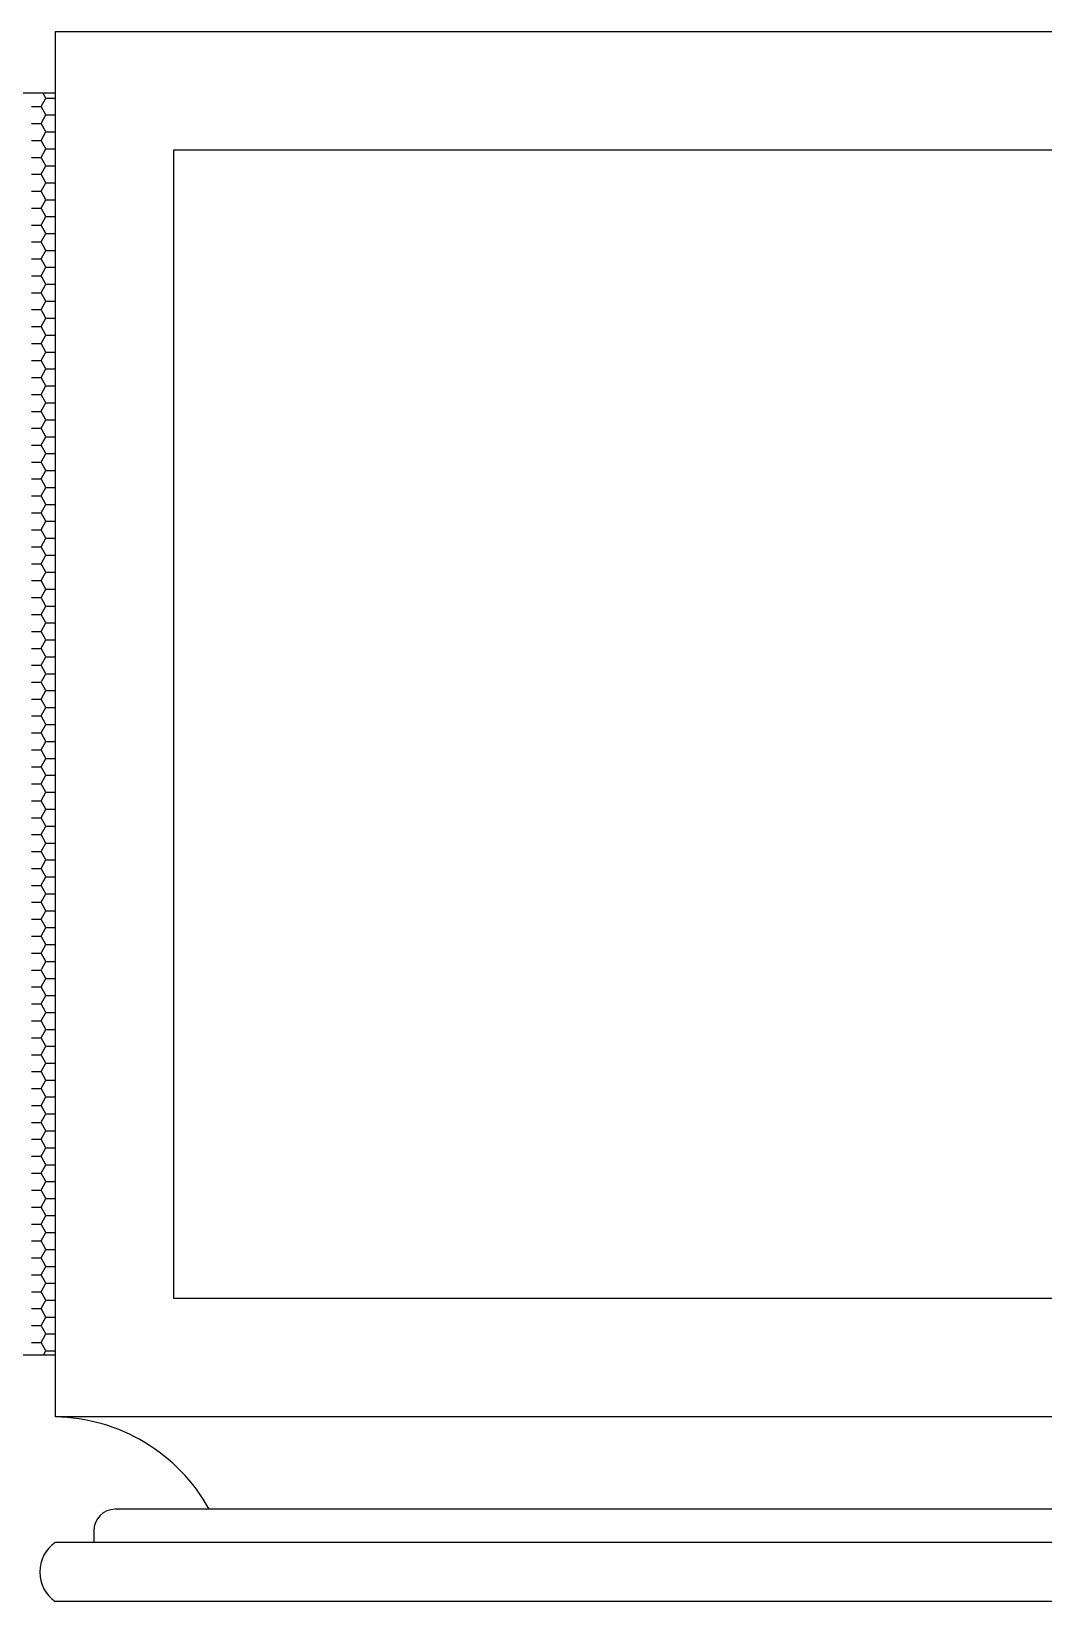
# Model space of a CAD drawing. Header units: millimetres. Extents: x 1474 to 2240, y 2278 to 2630.
# Drawn here: x 2223.738 to 2224.448, y 2607.948 to 2609.049 of the extents above; entities that cross this region are included whole.
import ezdxf

# ---------------------------------------------------------------- set-up
doc = ezdxf.new("R2010")
doc.units = ezdxf.units.MM
doc.layers.add('3', color=3, linetype='Continuous')

msp = doc.modelspace()

# ---------------------------------------------------------------- linework, layer by layer
at = {"layer": '3', "color": 5, "linetype": 'Continuous'}
for p, q in [((2223.7545, 2609.0487), (2225.0497, 2609.0487)), ((2223.7545, 2608.0773), (2223.7545, 2609.0487)), ((2223.7545, 2609.0055), (2223.6789, 2609.0055)), ((2223.7377, 2608.996), (2223.7445, 2608.996)), ((2223.7445, 2608.996), (2223.7479, 2609.002)), ((2223.7479, 2608.9901), (2223.7445, 2608.996)), ((2223.7479, 2609.002), (2223.7459, 2609.0055)), ((2223.7479, 2609.002), (2223.7545, 2609.002)), ((2223.7377, 2608.9842), (2223.7445, 2608.9842)), ((2223.7445, 2608.9842), (2223.7479, 2608.9901)), ((2223.7479, 2608.9782), (2223.7445, 2608.9842)), ((2223.7479, 2608.9901), (2223.7545, 2608.9901)), ((2223.7445, 2608.9723), (2223.7479, 2608.9782)), ((2223.7479, 2608.9782), (2223.7545, 2608.9782)), ((2223.7377, 2608.9723), (2223.7445, 2608.9723)), ((2223.7479, 2608.9664), (2223.7445, 2608.9723)), ((2223.7445, 2608.9604), (2223.7479, 2608.9664)), ((2223.7479, 2608.9664), (2223.7545, 2608.9664)), ((2223.8375, 2608.9657), (2224.9667, 2608.9657)), ((2223.8375, 2608.1603), (2223.8375, 2608.9657)), ((2223.7377, 2608.9604), (2223.7445, 2608.9604)), ((2223.7479, 2608.9545), (2223.7445, 2608.9604)), ((2223.7445, 2608.9485), (2223.7479, 2608.9545)), ((2223.7479, 2608.9545), (2223.7545, 2608.9545)), ((2223.7377, 2608.9485), (2223.7445, 2608.9485)), ((2223.7479, 2608.9426), (2223.7445, 2608.9485)), ((2223.7445, 2608.9367), (2223.7479, 2608.9426)), ((2223.7479, 2608.9426), (2223.7545, 2608.9426)), ((2223.7377, 2608.9367), (2223.7445, 2608.9367)), ((2223.7479, 2608.9307), (2223.7445, 2608.9367)), ((2223.7445, 2608.9248), (2223.7479, 2608.9307)), ((2223.7479, 2608.9307), (2223.7545, 2608.9307)), ((2223.7377, 2608.9248), (2223.7445, 2608.9248)), ((2223.7479, 2608.9189), (2223.7445, 2608.9248)), ((2223.7445, 2608.9129), (2223.7479, 2608.9189)), ((2223.7479, 2608.9189), (2223.7545, 2608.9189)), ((2223.7377, 2608.9129), (2223.7445, 2608.9129)), ((2223.7479, 2608.907), (2223.7445, 2608.9129)), ((2223.7445, 2608.9011), (2223.7479, 2608.907)), ((2223.7479, 2608.907), (2223.7545, 2608.907)), ((2223.7377, 2608.9011), (2223.7445, 2608.9011)), ((2223.7479, 2608.8951), (2223.7445, 2608.9011)), ((2223.7377, 2608.8892), (2223.7445, 2608.8892)), ((2223.7445, 2608.8892), (2223.7479, 2608.8951)), ((2223.7479, 2608.8833), (2223.7445, 2608.8892)), ((2223.7479, 2608.8951), (2223.7545, 2608.8951)), ((2223.7377, 2608.8773), (2223.7445, 2608.8773)), ((2223.7445, 2608.8773), (2223.7479, 2608.8833)), ((2223.7479, 2608.8714), (2223.7445, 2608.8773)), ((2223.7479, 2608.8833), (2223.7545, 2608.8833)), ((2223.7377, 2608.8654), (2223.7445, 2608.8654)), ((2223.7445, 2608.8654), (2223.7479, 2608.8714)), ((2223.7479, 2608.8595), (2223.7445, 2608.8654)), ((2223.7479, 2608.8714), (2223.7545, 2608.8714)), ((2223.7377, 2608.8536), (2223.7445, 2608.8536)), ((2223.7445, 2608.8536), (2223.7479, 2608.8595)), ((2223.7479, 2608.8476), (2223.7445, 2608.8536)), ((2223.7479, 2608.8595), (2223.7545, 2608.8595)), ((2223.7377, 2608.8417), (2223.7445, 2608.8417)), ((2223.7445, 2608.8417), (2223.7479, 2608.8476)), ((2223.7479, 2608.8358), (2223.7445, 2608.8417)), ((2223.7479, 2608.8476), (2223.7545, 2608.8476)), ((2223.7377, 2608.8298), (2223.7445, 2608.8298)), ((2223.7445, 2608.8298), (2223.7479, 2608.8358)), ((2223.7479, 2608.8239), (2223.7445, 2608.8298)), ((2223.7479, 2608.8358), (2223.7545, 2608.8358)), ((2223.7445, 2608.818), (2223.7479, 2608.8239)), ((2223.7479, 2608.8239), (2223.7545, 2608.8239)), ((2223.7377, 2608.818), (2223.7445, 2608.818)), ((2223.7479, 2608.812), (2223.7445, 2608.818)), ((2223.7445, 2608.8061), (2223.7479, 2608.812)), ((2223.7479, 2608.812), (2223.7545, 2608.812)), ((2223.7377, 2608.8061), (2223.7445, 2608.8061)), ((2223.7479, 2608.8002), (2223.7445, 2608.8061)), ((2223.7445, 2608.7942), (2223.7479, 2608.8002)), ((2223.7479, 2608.8002), (2223.7545, 2608.8002)), ((2223.7377, 2608.7942), (2223.7445, 2608.7942)), ((2223.7479, 2608.7883), (2223.7445, 2608.7942)), ((2223.7445, 2608.7824), (2223.7479, 2608.7883)), ((2223.7479, 2608.7883), (2223.7545, 2608.7883)), ((2223.7377, 2608.7823), (2223.7445, 2608.7823)), ((2223.7479, 2608.7764), (2223.7445, 2608.7823)), ((2223.7445, 2608.7705), (2223.7479, 2608.7764)), ((2223.7479, 2608.7764), (2223.7545, 2608.7764)), ((2223.7377, 2608.7705), (2223.7445, 2608.7705)), ((2223.7479, 2608.7645), (2223.7445, 2608.7705)), ((2223.7445, 2608.7586), (2223.7479, 2608.7645)), ((2223.7479, 2608.7645), (2223.7545, 2608.7645)), ((2223.7377, 2608.7586), (2223.7445, 2608.7586)), ((2223.7479, 2608.7527), (2223.7445, 2608.7586)), ((2223.7445, 2608.7467), (2223.7479, 2608.7527)), ((2223.7479, 2608.7527), (2223.7545, 2608.7527)), ((2223.7377, 2608.7467), (2223.7445, 2608.7467)), ((2223.7479, 2608.7408), (2223.7445, 2608.7467)), ((2223.7377, 2608.7349), (2223.7445, 2608.7349)), ((2223.7445, 2608.7349), (2223.7479, 2608.7408)), ((2223.7479, 2608.7289), (2223.7445, 2608.7349)), ((2223.7479, 2608.7408), (2223.7545, 2608.7408)), ((2223.7377, 2608.723), (2223.7445, 2608.723)), ((2223.7445, 2608.723), (2223.7479, 2608.7289)), ((2223.7479, 2608.7171), (2223.7445, 2608.723)), ((2223.7479, 2608.7289), (2223.7545, 2608.7289)), ((2223.7377, 2608.7111), (2223.7445, 2608.7111)), ((2223.7445, 2608.7111), (2223.7479, 2608.7171)), ((2223.7479, 2608.7052), (2223.7445, 2608.7111)), ((2223.7479, 2608.7171), (2223.7545, 2608.7171)), ((2223.7377, 2608.6992), (2223.7445, 2608.6992)), ((2223.7445, 2608.6993), (2223.7479, 2608.7052)), ((2223.7479, 2608.6933), (2223.7445, 2608.6992)), ((2223.7479, 2608.7052), (2223.7545, 2608.7052)), ((2223.7377, 2608.6874), (2223.7445, 2608.6874)), ((2223.7445, 2608.6874), (2223.7479, 2608.6933)), ((2223.7479, 2608.6814), (2223.7445, 2608.6874)), ((2223.7479, 2608.6933), (2223.7545, 2608.6933)), ((2223.7445, 2608.6755), (2223.7479, 2608.6814)), ((2223.7479, 2608.6814), (2223.7545, 2608.6814)), ((2223.7377, 2608.6755), (2223.7445, 2608.6755)), ((2223.7479, 2608.6696), (2223.7445, 2608.6755)), ((2223.7445, 2608.6636), (2223.7479, 2608.6696)), ((2223.7479, 2608.6696), (2223.7545, 2608.6696)), ((2223.7377, 2608.6636), (2223.7445, 2608.6636)), ((2223.7479, 2608.6577), (2223.7445, 2608.6636)), ((2223.7445, 2608.6518), (2223.7479, 2608.6577)), ((2223.7479, 2608.6577), (2223.7545, 2608.6577)), ((2223.7377, 2608.6518), (2223.7445, 2608.6518)), ((2223.7479, 2608.6458), (2223.7445, 2608.6518)), ((2223.7445, 2608.6399), (2223.7479, 2608.6458)), ((2223.7479, 2608.6458), (2223.7545, 2608.6458)), ((2223.7377, 2608.6399), (2223.7445, 2608.6399)), ((2223.7479, 2608.634), (2223.7445, 2608.6399)), ((2223.7445, 2608.628), (2223.7479, 2608.634)), ((2223.7479, 2608.634), (2223.7545, 2608.634)), ((2223.7377, 2608.628), (2223.7445, 2608.628)), ((2223.7479, 2608.6221), (2223.7445, 2608.628)), ((2223.7445, 2608.6162), (2223.7479, 2608.6221)), ((2223.7479, 2608.6221), (2223.7545, 2608.6221)), ((2223.7377, 2608.6161), (2223.7445, 2608.6161)), ((2223.7479, 2608.6102), (2223.7445, 2608.6161)), ((2223.7445, 2608.6043), (2223.7479, 2608.6102)), ((2223.7479, 2608.6102), (2223.7545, 2608.6102)), ((2223.7377, 2608.6043), (2223.7445, 2608.6043)), ((2223.7479, 2608.5983), (2223.7445, 2608.6043)), ((2223.7377, 2608.5924), (2223.7445, 2608.5924)), ((2223.7445, 2608.5924), (2223.7479, 2608.5983)), ((2223.7479, 2608.5865), (2223.7445, 2608.5924)), ((2223.7479, 2608.5983), (2223.7545, 2608.5983)), ((2223.7377, 2608.5805), (2223.7445, 2608.5805)), ((2223.7445, 2608.5805), (2223.7479, 2608.5865)), ((2223.7479, 2608.5746), (2223.7445, 2608.5805)), ((2223.7479, 2608.5865), (2223.7545, 2608.5865)), ((2223.7377, 2608.5687), (2223.7445, 2608.5687)), ((2223.7445, 2608.5687), (2223.7479, 2608.5746)), ((2223.7479, 2608.5627), (2223.7445, 2608.5687)), ((2223.7479, 2608.5746), (2223.7545, 2608.5746)), ((2223.7377, 2608.5568), (2223.7445, 2608.5568)), ((2223.7445, 2608.5568), (2223.7479, 2608.5627)), ((2223.7479, 2608.5509), (2223.7445, 2608.5568)), ((2223.7479, 2608.5627), (2223.7545, 2608.5627)), ((2223.7377, 2608.5449), (2223.7445, 2608.5449)), ((2223.7445, 2608.5449), (2223.7479, 2608.5509)), ((2223.7479, 2608.539), (2223.7445, 2608.5449)), ((2223.7479, 2608.5509), (2223.7545, 2608.5509)), ((2223.7377, 2608.533), (2223.7445, 2608.533)), ((2223.7445, 2608.5331), (2223.7479, 2608.539)), ((2223.7479, 2608.5271), (2223.7445, 2608.533)), ((2223.7479, 2608.539), (2223.7545, 2608.539)), ((2223.7445, 2608.5212), (2223.7479, 2608.5271)), ((2223.7479, 2608.5271), (2223.7545, 2608.5271)), ((2223.7377, 2608.5212), (2223.7445, 2608.5212)), ((2223.7479, 2608.5152), (2223.7445, 2608.5212)), ((2223.7445, 2608.5093), (2223.7479, 2608.5152)), ((2223.7479, 2608.5152), (2223.7545, 2608.5152)), ((2223.7377, 2608.5093), (2223.7445, 2608.5093)), ((2223.7479, 2608.5034), (2223.7445, 2608.5093)), ((2223.7445, 2608.4974), (2223.7479, 2608.5034)), ((2223.7479, 2608.5034), (2223.7545, 2608.5034)), ((2223.7377, 2608.4974), (2223.7445, 2608.4974)), ((2223.7479, 2608.4915), (2223.7445, 2608.4974)), ((2223.7445, 2608.4856), (2223.7479, 2608.4915)), ((2223.7479, 2608.4915), (2223.7545, 2608.4915)), ((2223.7377, 2608.4856), (2223.7445, 2608.4856)), ((2223.7479, 2608.4796), (2223.7445, 2608.4856)), ((2223.7445, 2608.4737), (2223.7479, 2608.4796)), ((2223.7479, 2608.4796), (2223.7545, 2608.4796)), ((2223.7377, 2608.4737), (2223.7445, 2608.4737)), ((2223.7479, 2608.4678), (2223.7445, 2608.4737)), ((2223.7445, 2608.4618), (2223.7479, 2608.4678)), ((2223.7479, 2608.4678), (2223.7545, 2608.4678)), ((2223.7377, 2608.4618), (2223.7445, 2608.4618)), ((2223.7479, 2608.4559), (2223.7445, 2608.4618)), ((2223.7445, 2608.45), (2223.7479, 2608.4559)), ((2223.7479, 2608.4559), (2223.7545, 2608.4559)), ((2223.7377, 2608.4499), (2223.7445, 2608.4499)), ((2223.7479, 2608.444), (2223.7445, 2608.4499)), ((2223.7377, 2608.4381), (2223.7445, 2608.4381)), ((2223.7445, 2608.4381), (2223.7479, 2608.444)), ((2223.7479, 2608.4321), (2223.7445, 2608.4381)), ((2223.7479, 2608.444), (2223.7545, 2608.444)), ((2223.7377, 2608.4262), (2223.7445, 2608.4262)), ((2223.7445, 2608.4262), (2223.7479, 2608.4321)), ((2223.7479, 2608.4203), (2223.7445, 2608.4262)), ((2223.7479, 2608.4321), (2223.7545, 2608.4321)), ((2223.7377, 2608.4143), (2223.7445, 2608.4143)), ((2223.7445, 2608.4143), (2223.7479, 2608.4203)), ((2223.7479, 2608.4084), (2223.7445, 2608.4143)), ((2223.7479, 2608.4203), (2223.7545, 2608.4203)), ((2223.7377, 2608.4025), (2223.7445, 2608.4025)), ((2223.7445, 2608.4025), (2223.7479, 2608.4084)), ((2223.7479, 2608.3965), (2223.7445, 2608.4025)), ((2223.7479, 2608.4084), (2223.7545, 2608.4084)), ((2223.7377, 2608.3906), (2223.7445, 2608.3906)), ((2223.7445, 2608.3906), (2223.7479, 2608.3965)), ((2223.7479, 2608.3847), (2223.7445, 2608.3906)), ((2223.7479, 2608.3965), (2223.7545, 2608.3965)), ((2223.7377, 2608.3787), (2223.7445, 2608.3787)), ((2223.7445, 2608.3787), (2223.7479, 2608.3847)), ((2223.7479, 2608.3728), (2223.7445, 2608.3787)), ((2223.7479, 2608.3847), (2223.7545, 2608.3847)), ((2223.7445, 2608.3669), (2223.7479, 2608.3728)), ((2223.7479, 2608.3728), (2223.7545, 2608.3728)), ((2223.7377, 2608.3668), (2223.7445, 2608.3668)), ((2223.7479, 2608.3609), (2223.7445, 2608.3668)), ((2223.7445, 2608.355), (2223.7479, 2608.3609)), ((2223.7479, 2608.3609), (2223.7545, 2608.3609)), ((2223.7377, 2608.355), (2223.7445, 2608.355)), ((2223.7479, 2608.349), (2223.7445, 2608.355)), ((2223.7445, 2608.3431), (2223.7479, 2608.349)), ((2223.7479, 2608.349), (2223.7545, 2608.349)), ((2223.7377, 2608.3431), (2223.7445, 2608.3431)), ((2223.7479, 2608.3372), (2223.7445, 2608.3431)), ((2223.7445, 2608.3312), (2223.7479, 2608.3372)), ((2223.7479, 2608.3372), (2223.7545, 2608.3372)), ((2223.7377, 2608.3312), (2223.7445, 2608.3312)), ((2223.7479, 2608.3253), (2223.7445, 2608.3312)), ((2223.7445, 2608.3194), (2223.7479, 2608.3253)), ((2223.7479, 2608.3253), (2223.7545, 2608.3253)), ((2223.7377, 2608.3194), (2223.7445, 2608.3194)), ((2223.7479, 2608.3134), (2223.7445, 2608.3194)), ((2223.7445, 2608.3075), (2223.7479, 2608.3134)), ((2223.7479, 2608.3134), (2223.7545, 2608.3134)), ((2223.7377, 2608.3075), (2223.7445, 2608.3075)), ((2223.7479, 2608.3016), (2223.7445, 2608.3075)), ((2223.7445, 2608.2956), (2223.7479, 2608.3016)), ((2223.7479, 2608.3016), (2223.7545, 2608.3016)), ((2223.7377, 2608.2956), (2223.7445, 2608.2956)), ((2223.7479, 2608.2897), (2223.7445, 2608.2956)), ((2223.7377, 2608.2837), (2223.7445, 2608.2837)), ((2223.7445, 2608.2838), (2223.7479, 2608.2897)), ((2223.7479, 2608.2778), (2223.7445, 2608.2837)), ((2223.7479, 2608.2897), (2223.7545, 2608.2897)), ((2223.7377, 2608.2719), (2223.7445, 2608.2719)), ((2223.7445, 2608.2719), (2223.7479, 2608.2778)), ((2223.7479, 2608.2659), (2223.7445, 2608.2719)), ((2223.7479, 2608.2778), (2223.7545, 2608.2778)), ((2223.7377, 2608.26), (2223.7445, 2608.26)), ((2223.7445, 2608.26), (2223.7479, 2608.2659)), ((2223.7479, 2608.2541), (2223.7445, 2608.26)), ((2223.7479, 2608.2659), (2223.7545, 2608.2659)), ((2223.7377, 2608.2481), (2223.7445, 2608.2481)), ((2223.7445, 2608.2481), (2223.7479, 2608.2541)), ((2223.7479, 2608.2422), (2223.7445, 2608.2481)), ((2223.7479, 2608.2541), (2223.7545, 2608.2541)), ((2223.7377, 2608.2363), (2223.7445, 2608.2363)), ((2223.7445, 2608.2363), (2223.7479, 2608.2422)), ((2223.7479, 2608.2303), (2223.7445, 2608.2363)), ((2223.7479, 2608.2422), (2223.7545, 2608.2422)), ((2223.7377, 2608.2244), (2223.7445, 2608.2244)), ((2223.7445, 2608.2244), (2223.7479, 2608.2303)), ((2223.7479, 2608.2185), (2223.7445, 2608.2244)), ((2223.7479, 2608.2303), (2223.7545, 2608.2303)), ((2223.7445, 2608.2125), (2223.7479, 2608.2185)), ((2223.7479, 2608.2185), (2223.7545, 2608.2185)), ((2223.7377, 2608.2125), (2223.7445, 2608.2125)), ((2223.7479, 2608.2066), (2223.7445, 2608.2125)), ((2223.7445, 2608.2007), (2223.7479, 2608.2066)), ((2223.7479, 2608.2066), (2223.7545, 2608.2066)), ((2223.7377, 2608.2006), (2223.7445, 2608.2006)), ((2223.7479, 2608.1947), (2223.7445, 2608.2006)), ((2223.7445, 2608.1888), (2223.7479, 2608.1947)), ((2223.7479, 2608.1947), (2223.7545, 2608.1947)), ((2223.7377, 2608.1888), (2223.7445, 2608.1888)), ((2223.7479, 2608.1828), (2223.7445, 2608.1888)), ((2223.7445, 2608.1769), (2223.7479, 2608.1828)), ((2223.7479, 2608.1828), (2223.7545, 2608.1828)), ((2223.7377, 2608.1769), (2223.7445, 2608.1769)), ((2223.7479, 2608.171), (2223.7445, 2608.1769)), ((2223.7445, 2608.165), (2223.7479, 2608.171)), ((2223.7479, 2608.171), (2223.7545, 2608.171)), ((2223.7377, 2608.165), (2223.7445, 2608.165)), ((2223.7479, 2608.1591), (2223.7445, 2608.165)), ((2223.7445, 2608.1532), (2223.7479, 2608.1591)), ((2223.7479, 2608.1591), (2223.7545, 2608.1591)), ((2224.9667, 2608.1603), (2223.8375, 2608.1603)), ((2223.7377, 2608.1532), (2223.7445, 2608.1532)), ((2223.7479, 2608.1472), (2223.7445, 2608.1532)), ((2223.7445, 2608.1413), (2223.7479, 2608.1472)), ((2223.7479, 2608.1472), (2223.7545, 2608.1472)), ((2223.7377, 2608.1413), (2223.7445, 2608.1413)), ((2223.7479, 2608.1354), (2223.7445, 2608.1413)), ((2223.7377, 2608.1294), (2223.7445, 2608.1294)), ((2223.7445, 2608.1294), (2223.7479, 2608.1354)), ((2223.7479, 2608.1235), (2223.7445, 2608.1294)), ((2223.7479, 2608.1354), (2223.7545, 2608.1354)), ((2223.7545, 2608.1205), (2223.6789, 2608.1205)), ((2223.7462, 2608.1205), (2223.7479, 2608.1235)), ((2223.7479, 2608.1235), (2223.7545, 2608.1235)), ((2225.0497, 2608.0773), (2223.7545, 2608.0773)), ((2225.0076, 2608.0125), (2223.7965, 2608.0125)), ((2223.7814, 2607.9974), (2223.7814, 2607.9893)), ((2225.0497, 2607.9893), (2223.7545, 2607.9893)), ((2225.0497, 2607.9478), (2223.7545, 2607.9478))]:
    msp.add_line(p, q, dxfattribs=at)
for centre, radius, start, end in [((2223.7527, 2607.9519), 0.1253, 28.8966, 89.1759), ((2223.7965, 2607.9974), 0.0151, 90, 180), ((2223.769, 2607.9685), 0.0254, 125.0554, 234.9446)]:
    msp.add_arc(centre, radius, start, end, dxfattribs=at)

doc.saveas('drawing.dxf')
